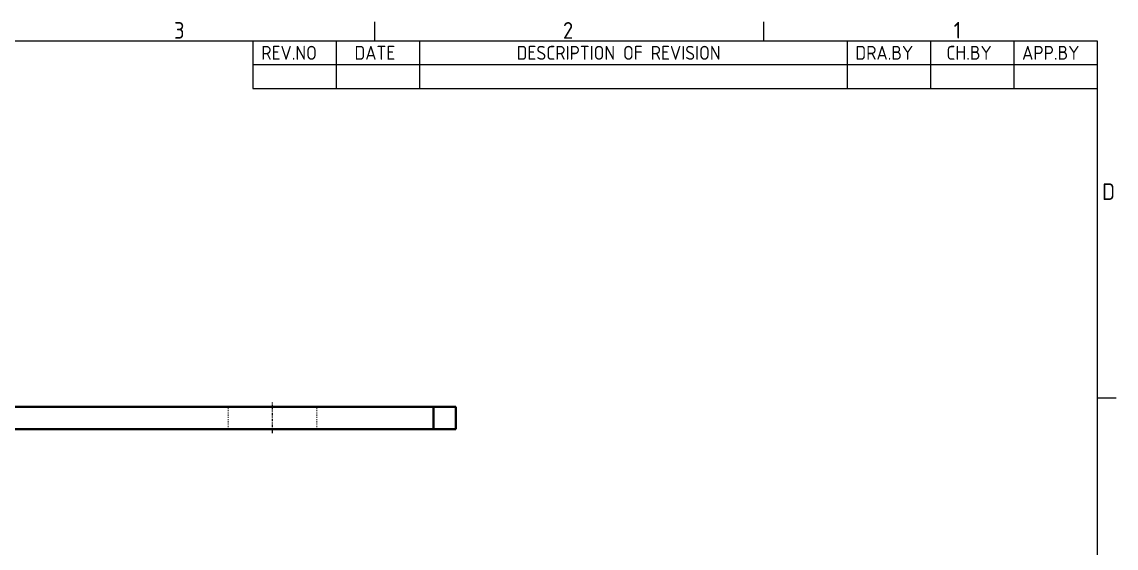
# Model space of a CAD drawing. Header units: millimetres. Extents: x 0 to 210, y 0 to 149.
# Drawn here: x 108.2 to 206.7, y 97.8 to 145.2 of the extents above; entities that cross this region are included whole.
import ezdxf

# ---------------------------------------------------------------- set-up
doc = ezdxf.new("R2010")
doc.units = ezdxf.units.MM
doc.header["$LTSCALE"] = 0.5
doc.linetypes.add('CHAIN', pattern=[0.7087, 0.4724, -0.0591, 0.1181, -0.0591])
doc.linetypes.add('DASHED', pattern=[0.2067, 0.1654, -0.0413])
doc.layers.get('0').update_dxf_attribs({"color": 3, "lineweight": 25, "true_color": 0x00ff00})
for name, color, linetype, lineweight, true_color in [('가려진 것(ISO)', 2, 'DASHED', 18, 0xffff00), ('가시적인 것(ISO)', 3, 'Continuous', 40, 0x00ff00), ('기호(ISO)', 5, 'Continuous', 25, 0x0000ff), ('중심선(ISO)', 1, 'Continuous', 25, 0xff0000)]:
    doc.layers.add(name, color=color, linetype=linetype, lineweight=lineweight, true_color=true_color)
doc.layers.add('경계(ISO)', color=7, linetype='Continuous', lineweight=25)
doc.styles.add('ISO ProportionalPSTEK', font='isocp.shx')
doc.styles.add('문자 텍스트_PSTEK_POSCO', font='isocp.shx')

# ---------------------------------------------------------------- blocks, each defined once
blk = doc.blocks.new('경계 Default Border')
at = {"layer": '경계(ISO)'}
for p, q in [((280, 287.0000076293945), (280, 290.4000091552734)), ((350, 287.0000076293945), (350, 290.4000091552734)), ((410, 222.7499961853027), (413.4000015258789, 222.7499961853027))]:
    blk.add_line(p, q, dxfattribs=at)
at = {"layer": '경계(ISO)', "flags": 128}
blk.add_lwpolyline([(10, 10), (10, 287.0000076293945), (410, 287.0000076293945), (410, 10), (10, 10)], dxfattribs=at)
at = {"layer": '경계(ISO)', "color": 2, "true_color": 0xffff00, "char_height": 3.00000011920929, "attachment_point": 7, "style": '문자 텍스트_PSTEK_POSCO'}
for s, insert in [('3', (243.8325386494398, 287.3713945155963)), ('2', (313.8325386494398, 287.3713945155963)), ('1', (384.1668652743101, 287.4)), ('D', (410.878270202895, 258.3463944559917))]:
    blk.add_mtext(s, dxfattribs=dict(at, insert=insert))
blk = doc.blocks.new('리비전 내역')
at = {"layer": '기호(ISO)'}
for p, q in [((258, 287.0000076293945), (410, 287.0000076293945)), ((258, 287.0000076293945), (258, 282.7200076293945)), ((273, 287.0000076293945), (273, 282.7200076293945)), ((288, 287.0000076293945), (288, 282.7200076293945)), ((365, 287.0000076293945), (365, 282.7200076293945)), ((380, 287.0000076293945), (380, 282.7200076293945)), ((395, 287.0000076293945), (395, 282.7200076293945)), ((410, 287.0000076293945), (410, 282.7200076293945)), ((258, 282.7200076293945), (410, 282.7200076293945)), ((258, 282.7200076293945), (258, 278.4400076293945)), ((273, 282.7200076293945), (273, 278.4400076293945)), ((288, 282.7200076293945), (288, 278.4400076293945)), ((365, 282.7200076293945), (365, 278.4400076293945)), ((380, 282.7200076293945), (380, 278.4400076293945)), ((395, 282.7200076293945), (395, 278.4400076293945)), ((410, 282.7200076293945), (410, 278.4400076293945)), ((258, 278.4400076293945), (410, 278.4400076293945))]:
    blk.add_line(p, q, dxfattribs=at)
at = {"layer": '기호(ISO)', "color": 2, "true_color": 0xffff00, "char_height": 2.5, "attachment_point": 7, "style": 'ISO ProportionalPSTEK'}
for s, insert in [('REV.NO', (259.5271157026291, 283.5831900503393)), ('DATE', (276.3142317728366, 283.5831900503393)), ('DESCRIPTION OF REVISION', (305.5070204333629, 283.5831900503393)), ('DRA.BY', (366.4757339553204, 283.5831900503393)), ('CH.BY', (382.8642915086117, 283.5831900503393)), ('APP.BY', (396.4777339604404, 283.5831900503393))]:
    blk.add_mtext(s, dxfattribs=dict(at, insert=insert))

msp = doc.modelspace()

# ---------------------------------------------------------------- linework, layer by layer
at = {"layer": '가려진 것(ISO)'}
for p, q in [((126.7770302360131, 108.5616272813125), (126.7770302360131, 110.5616272813125)), ((134.7770302360131, 108.5616272813125), (134.7770302360131, 110.5616272813125))]:
    msp.add_line(p, q, dxfattribs=at)
at = {"layer": '가시적인 것(ISO)'}
for p, q in [((145.2770302360131, 110.5616272813174), (56.27703023601306, 110.5616272813174)), ((147.2770302360131, 110.5616272813168), (145.2770302360131, 110.5616272813174)), ((145.2770302360131, 110.5616272813174), (145.2770302360131, 108.5616272813174)), ((147.2770302360131, 108.5616272813168), (147.2770302360131, 110.5616272813168)), ((56.27703023601306, 108.5616272813174), (145.2770302360131, 108.5616272813174)), ((145.2770302360131, 108.5616272813174), (147.2770302360131, 108.5616272813168))]:
    msp.add_line(p, q, dxfattribs=at)
at = {"layer": '중심선(ISO)', "linetype": 'CHAIN'}
msp.add_line((130.777030236013, 108.1866272813125), (130.777030236013, 110.9366272813125), dxfattribs=at)

# ---------------------------------------------------------------- block references
at = {"xscale": 0.5, "yscale": 0.5, "zscale": 0.5}
msp.add_blockref('경계 Default Border', (0, 0), dxfattribs=at)
at = {"layer": '기호(ISO)', "xscale": 0.5, "yscale": 0.5, "zscale": 0.5}
msp.add_blockref('리비전 내역', (0, 0), dxfattribs=at)

doc.saveas('drawing.dxf')
